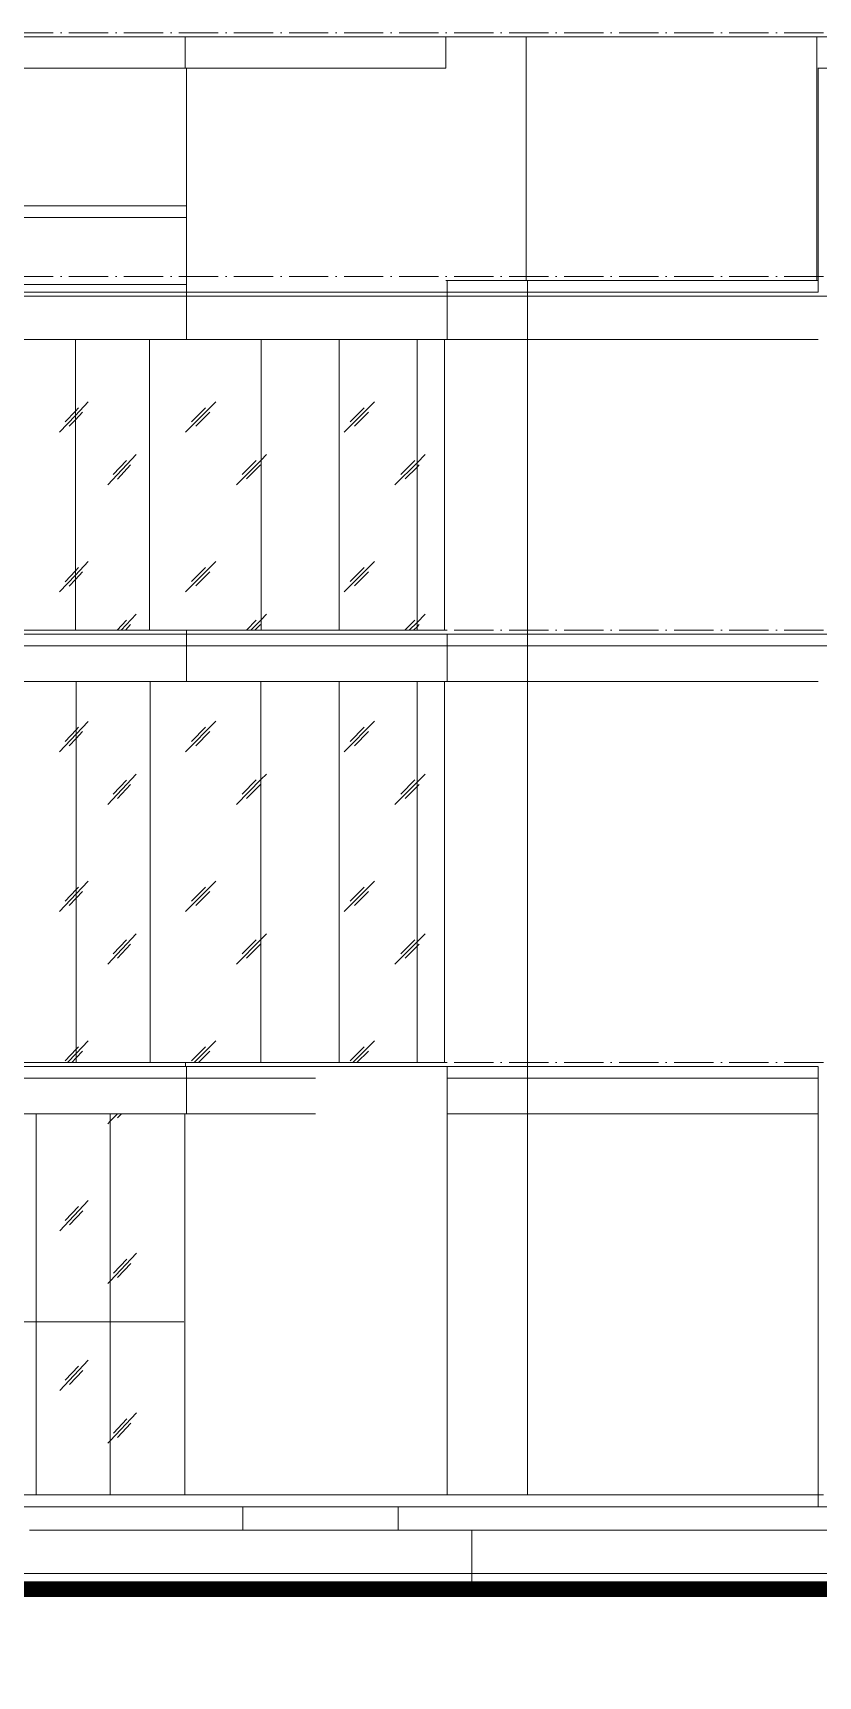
# Model space of a CAD drawing. Header units: millimetres. Extents: x -99196 to 12099, y -10111 to 93550.
# Drawn here: x -79952 to -69961, y -2306 to 18600 of the extents above; entities that cross this region are included whole.
import ezdxf
from ezdxf.xclip import XClip

# ---------------------------------------------------------------- set-up
doc = ezdxf.new("R2010")
doc.units = ezdxf.units.MM
doc.header["$XCLIPFRAME"] = 0
doc.linetypes.add('Grid Line', pattern=[14, 10, -2, 0, -2])
for name, color, linetype, lineweight in [('KINH', 152, 'Continuous', 5), ('NET CAT', 3, 'Continuous', 5), ('NET CATConcrete', 3, 'Continuous', 5), ('NET-THAY', 2, 'Continuous', 15), ('TRUC', 225, 'Continuous', 5)]:
    doc.layers.add(name, color=color, linetype=linetype, lineweight=lineweight)
pattern_1 = [(46.738, (-52715.7, 1401.6), (-0.005, 2032), [246.24, -2544.1]), (46.738, (-52767.6, 1456.7), (-0.005, 2032), [246.24, -2544.1]), (46.738, (-52839, 1325.7), (-0.005, 2032), [530.36, -2259.98]), (46.738, (-54016, 2763), (-0.005, 2032), [246.24, -2544.1]), (46.738, (-54068, 2818.2), (-0.005, 2032), [246.24, -2544.1]), (46.738, (-54139.4, 2687.1), (-0.005, 2032), [530.36, -2259.98])]
pattern_2 = [(46.738, (-52717.3, 1401.6), (-0.005, 2032), [246.24, -2544.1]), (46.738, (-52769.3, 1456.7), (-0.005, 2032), [246.24, -2544.1]), (46.738, (-52840.7, 1325.7), (-0.005, 2032), [530.36, -2259.98]), (46.738, (-54017.7, 2763), (-0.005, 2032), [246.24, -2544.1]), (46.738, (-54069.6, 2818.2), (-0.005, 2032), [246.24, -2544.1]), (46.738, (-54141, 2687.1), (-0.005, 2032), [530.36, -2259.98])]
pattern_3 = [(45.206, (-41566.2, 1401.6), (0.016, 2032), [252.69, -2610.7]), (45.206, (-41621, 1456.7), (0.016, 2032), [252.69, -2610.7]), (45.206, (-41696.3, 1325.7), (0.016, 2032), [544.24, -2319.14]), (45.206, (-42938, 2763), (0.016, 2032), [252.69, -2610.7]), (45.206, (-42992.8, 2818.2), (0.016, 2032), [252.69, -2610.7]), (45.206, (-43068.1, 2687.1), (0.016, 2032), [544.24, -2319.14])]
pattern_4 = [(45.206, (-41566.2, 1401.6), (0.016, 2032), [252.685, -2610.7]), (45.206, (-41621, 1456.7), (0.016, 2032), [252.685, -2610.7]), (45.206, (-41696.3, 1325.7), (0.016, 2032), [544.24, -2319.14]), (45.206, (-42938, 2763), (0.016, 2032), [252.69, -2610.7]), (45.206, (-42992.8, 2818.2), (0.016, 2032), [252.69, -2610.7]), (45.206, (-43068.2, 2687.1), (0.016, 2032), [544.24, -2319.14])]

# ---------------------------------------------------------------- blocks, each defined once
blk = doc.blocks.new('System Panel - Glazed-V43-MẶT ĐỨNG 14-1')
at = {"layer": 'KINH'}
h = blk.add_hatch(dxfattribs=at)
h.set_pattern_fill('FP_4', color=256, style=0, pattern_type=2)
h.set_pattern_definition(pattern_1)
h.paths.add_polyline_path([(-78968, 0), (-78030, 0), (-78030, 2200), (-78968, 2200), (-78968, 1110)], flags=0)
at = {"layer": 'KINH', "color": 250}
for p, q in [((-78030, 2200), (-78968, 2200)), ((-78968, 2200), (-78968, 0))]:
    blk.add_line(p, q, dxfattribs=at)
blk = doc.blocks.new('System Panel - Glazed-V44-MẶT ĐỨNG 14-1')
at = {"layer": 'KINH'}
h = blk.add_hatch(dxfattribs=at)
h.set_pattern_fill('FP_4', color=256, style=0, pattern_type=2)
h.set_pattern_definition(pattern_1)
h.paths.add_polyline_path([(-79648, 0), (-78968, 0), (-78968, 2200), (-79909, 2200), (-79909, 0)], flags=0)
at = {"layer": 'KINH', "color": 250}
for p, q in [((-78968, 2200), (-79909, 2200)), ((-79909, 2200), (-79909, 0)), ((-78968, 0), (-78968, 2200))]:
    blk.add_line(p, q, dxfattribs=at)
blk = doc.blocks.new('System Panel - Glazed-V45-MẶT ĐỨNG 14-1')
at = {"layer": 'KINH'}
h = blk.add_hatch(dxfattribs=at)
h.set_pattern_fill('FP_4', color=256, style=0, pattern_type=2)
h.set_pattern_definition(pattern_1)
h.paths.add_polyline_path([(-79989, 0), (-79909, 0), (-79909, 2200), (-80850, 2200), (-80850, 0), (-80227, 0)], flags=0)
at = {"layer": 'KINH', "color": 250}
for p, q in [((-79909, 2200), (-80850, 2200)), ((-80850, 2200), (-80850, 0)), ((-79909, 0), (-79909, 2200))]:
    blk.add_line(p, q, dxfattribs=at)
blk = doc.blocks.new('System Panel - Glazed-503857-MẶT ĐỨNG 14-1')
at = {"layer": 'KINH'}
h = blk.add_hatch(dxfattribs=at)
h.set_pattern_fill('FP_4', color=256, style=0, pattern_type=2)
h.set_pattern_definition(pattern_1)
h.paths.add_polyline_path([(-78030, 2200), (-78030, 4850), (-78968, 4850), (-78968, 2200)], flags=0)
at = {"layer": 'KINH', "color": 250}
for p, q in [((-78968, 4850), (-78968, 2200)), ((-78968, 2200), (-78030, 2200))]:
    blk.add_line(p, q, dxfattribs=at)
blk = doc.blocks.new('System Panel - Glazed-V50-MẶT ĐỨNG 14-1')
at = {"layer": 'KINH'}
h = blk.add_hatch(dxfattribs=at)
h.set_pattern_fill('FP_4', color=256, style=0, pattern_type=2)
h.set_pattern_definition(pattern_1)
h.paths.add_polyline_path([(-78968, 2200), (-78968, 4850), (-79909, 4850), (-79909, 2200)], flags=0)
at = {"layer": 'KINH', "color": 250}
for p, q in [((-79909, 4850), (-79909, 2200)), ((-78968, 2200), (-78968, 4850)), ((-79909, 2200), (-78968, 2200))]:
    blk.add_line(p, q, dxfattribs=at)
blk = doc.blocks.new('System Panel - Glazed-V51-MẶT ĐỨNG 14-1')
at = {"layer": 'KINH'}
h = blk.add_hatch(dxfattribs=at)
h.set_pattern_fill('FP_4', color=256, style=0, pattern_type=2)
h.set_pattern_definition(pattern_1)
h.paths.add_polyline_path([(-79989, 2200), (-79909, 2200), (-79909, 4850), (-80850, 4850), (-80850, 2200)], flags=0)
at = {"layer": 'KINH', "color": 250}
for p, q in [((-80850, 4850), (-80850, 2200)), ((-79909, 2200), (-79909, 4850)), ((-80850, 2200), (-79909, 2200))]:
    blk.add_line(p, q, dxfattribs=at)
blk = doc.blocks.new('System Panel - Glazed-V171-MẶT ĐỨNG 14-1')
at = {"layer": 'KINH'}
h = blk.add_hatch(dxfattribs=at)
h.set_pattern_fill('FP_8', color=256, style=0, pattern_type=2)
h.set_pattern_definition(pattern_2)
h.paths.add_polyline_path([(-79401, 5500), (-79401, 10350), (-80342, 10350), (-80342, 5500), (-79989, 5500)], flags=0)
at = {"layer": 'KINH', "color": 250}
for p, q in [((-80342, 10350), (-80342, 5500)), ((-79401, 5500), (-79401, 10350))]:
    blk.add_line(p, q, dxfattribs=at)
blk = doc.blocks.new('System Panel - Glazed-V172-MẶT ĐỨNG 14-1')
at = {"layer": 'KINH'}
h = blk.add_hatch(dxfattribs=at)
h.set_pattern_fill('FP_8', color=256, style=0, pattern_type=2)
h.set_pattern_definition(pattern_2)
h.paths.add_polyline_path([(-78460, 5500), (-78460, 10350), (-79401, 10350), (-79401, 5500)], flags=0)
at = {"layer": 'KINH', "color": 250}
for p, q in [((-79401, 10350), (-79401, 5500)), ((-78460, 5500), (-78460, 10350))]:
    blk.add_line(p, q, dxfattribs=at)
blk = doc.blocks.new('System Panel - Glazed-820305-MẶT ĐỨNG 14-1')
at = {"layer": 'KINH', "color": 250}
blk.add_line((-78459.911555, 10350), (-78459.911555, 5500), dxfattribs=at)
blk = doc.blocks.new('System Panel - Glazed-V173-MẶT ĐỨNG 14-1')
at = {"layer": 'KINH'}
h = blk.add_hatch(dxfattribs=at)
h.set_pattern_fill('FP_9', color=256, style=0, pattern_type=2)
h.set_pattern_definition(pattern_3)
h.paths.add_polyline_path([(-77999, 5500), (-77050, 5500), (-77050, 10350), (-78041, 10350), (-78041, 5500), (-78008, 5500)], flags=0)
at = {"layer": 'KINH', "color": 250}
blk.add_line((-77050, 5500), (-77050, 10350), dxfattribs=at)
blk = doc.blocks.new('System Panel - Glazed-V174-MẶT ĐỨNG 14-1')
at = {"layer": 'KINH'}
h = blk.add_hatch(dxfattribs=at)
h.set_pattern_fill('FP_9', color=256, style=0, pattern_type=2)
h.set_pattern_definition(pattern_3)
h.paths.add_polyline_path([(-76057, 5500), (-76057, 10350), (-77050, 10350), (-77050, 5500)], flags=0)
at = {"layer": 'KINH', "color": 250}
for p, q in [((-77050, 10350), (-77050, 5500)), ((-76057, 5500), (-76057, 10350))]:
    blk.add_line(p, q, dxfattribs=at)
blk = doc.blocks.new('System Panel - Glazed-V175-MẶT ĐỨNG 14-1')
at = {"layer": 'KINH'}
h = blk.add_hatch(dxfattribs=at)
h.set_pattern_fill('FP_9', color=256, style=0, pattern_type=2)
h.set_pattern_definition(pattern_3)
h.paths.add_polyline_path([(-75064, 5500), (-75064, 10350), (-76057, 10350), (-76057, 5500), (-76036, 5500)], flags=0)
at = {"layer": 'KINH', "color": 250}
for p, q in [((-76057, 10350), (-76057, 5500)), ((-75064, 5500), (-75064, 10350))]:
    blk.add_line(p, q, dxfattribs=at)
blk = doc.blocks.new('System Panel - Glazed-614980-MẶT ĐỨNG 14-1')
at = {"layer": 'KINH'}
h = blk.add_hatch(dxfattribs=at)
h.set_pattern_fill('FP_9', color=256, style=0, pattern_type=2)
h.set_pattern_definition(pattern_3)
h.paths.add_polyline_path([(-75064, 5500), (-74713, 5500), (-74713, 10350), (-75064, 10350), (-75064, 7942)], flags=0)
at = {"layer": 'KINH', "color": 250}
for p, q in [((-75064, 10350), (-75064, 5500)), ((-74713, 5500), (-74713, 10350))]:
    blk.add_line(p, q, dxfattribs=at)
blk = doc.blocks.new('System Panel - Glazed-V275-MẶT ĐỨNG 14-1')
at = {"layer": 'KINH'}
h = blk.add_hatch(dxfattribs=at)
h.set_pattern_fill('FP_8', color=256, style=0, pattern_type=2)
h.set_pattern_definition(pattern_2)
h.paths.add_polyline_path([(-79411, 11000), (-79411, 14700), (-80352, 14700), (-80352, 11000), (-79989, 11000)], flags=0)
at = {"layer": 'KINH', "color": 250}
for p, q in [((-80352, 14700), (-80352, 11000)), ((-79411, 11000), (-79411, 14700))]:
    blk.add_line(p, q, dxfattribs=at)
blk = doc.blocks.new('System Panel - Glazed-V276-MẶT ĐỨNG 14-1')
at = {"layer": 'KINH'}
h = blk.add_hatch(dxfattribs=at)
h.set_pattern_fill('FP_8', color=256, style=0, pattern_type=2)
h.set_pattern_definition(pattern_2)
h.paths.add_polyline_path([(-79411, 11000), (-78470, 11000), (-78470, 14700), (-79411, 14700), (-79411, 11358)], flags=0)
at = {"layer": 'KINH', "color": 250}
for p, q in [((-79411, 14700), (-79411, 11000)), ((-78470, 11000), (-78470, 14700))]:
    blk.add_line(p, q, dxfattribs=at)
blk = doc.blocks.new('System Panel - Glazed-671096-MẶT ĐỨNG 14-1')
at = {"layer": 'KINH', "color": 250}
blk.add_line((-78470, 14700), (-78470, 11000), dxfattribs=at)
blk = doc.blocks.new('System Panel - Glazed-V277-MẶT ĐỨNG 14-1')
at = {"layer": 'KINH'}
h = blk.add_hatch(dxfattribs=at)
h.set_pattern_fill('FP_22', color=256, style=0, pattern_type=2)
h.set_pattern_definition(pattern_4)
h.paths.add_polyline_path([(-77999, 11000), (-77049, 11000), (-77049, 14700), (-78041, 14700), (-78041, 11000)], flags=0)
at = {"layer": 'KINH', "color": 250}
blk.add_line((-77049, 11000), (-77049, 14700), dxfattribs=at)
blk = doc.blocks.new('System Panel - Glazed-V278-MẶT ĐỨNG 14-1')
at = {"layer": 'KINH'}
h = blk.add_hatch(dxfattribs=at)
h.set_pattern_fill('FP_22', color=256, style=0, pattern_type=2)
h.set_pattern_definition(pattern_4)
h.paths.add_polyline_path([(-77049, 11000), (-76057, 11000), (-76057, 14700), (-77049, 14700), (-77049, 11358)], flags=0)
at = {"layer": 'KINH', "color": 250}
for p, q in [((-77049, 14700), (-77049, 11000)), ((-76057, 11000), (-76057, 14700))]:
    blk.add_line(p, q, dxfattribs=at)
blk = doc.blocks.new('System Panel - Glazed-V279-MẶT ĐỨNG 14-1')
at = {"layer": 'KINH'}
h = blk.add_hatch(dxfattribs=at)
h.set_pattern_fill('FP_22', color=256, style=0, pattern_type=2)
h.set_pattern_definition(pattern_4)
h.paths.add_polyline_path([(-75064, 11000), (-75064, 14700), (-76057, 14700), (-76057, 11000), (-76036, 11000)], flags=0)
at = {"layer": 'KINH', "color": 250}
for p, q in [((-76057, 14700), (-76057, 11000)), ((-75064, 11000), (-75064, 14700))]:
    blk.add_line(p, q, dxfattribs=at)
blk = doc.blocks.new('System Panel - Glazed-671097-MẶT ĐỨNG 14-1')
at = {"layer": 'KINH'}
h = blk.add_hatch(dxfattribs=at)
h.set_pattern_fill('FP_22', color=256, style=0, pattern_type=2)
h.set_pattern_definition(pattern_4)
h.paths.add_polyline_path([(-75064, 11000), (-74713, 11000), (-74713, 14700), (-75064, 14700), (-75064, 11358)], flags=0)
at = {"layer": 'KINH', "color": 250}
for p, q in [((-75064, 14700), (-75064, 11000)), ((-74713, 11000), (-74713, 14700))]:
    blk.add_line(p, q, dxfattribs=at)
blk = doc.blocks.new('ALC1807-ASCENT PLAZA-TANG 1_2_rvt-1-MẶT ĐỨNG 14-1')
at = {"layer": 'NET-THAY', "color": 7}
for p, q in [((-78014, 18550), (-93787, 18550)), ((-74698, 18550), (-78014, 18550)), ((-78014, 18550), (-78014, 18150)), ((-78014, 18150), (-78014, 18550)), ((-73675, 18550), (-74698, 18550)), ((-74698, 18550), (-74698, 18150)), ((-74698, 18150), (-74698, 18550)), ((-69977, 18550), (-73675, 18550)), ((-73675, 18550), (-73675, 15450)), ((-73675, 15450), (-73675, 18550)), ((-47366, 18550), (-69977, 18550)), ((-69977, 18550), (-69977, 15450)), ((-69977, 15450), (-69977, 18550)), ((-74698, 15450), (-73675, 15450)), ((-73675, 15450), (-69977, 15450)), ((-73660, 15300), (-73660, 10950)), ((-69977, 15450), (-69966, 15450)), ((-73756, 10950), (-74683, 10950)), ((-74683, 10950), (-73756, 10950)), ((-73756, 10950), (-73660, 10950)), ((-73660, 10950), (-73756, 10950)), ((-70198, 10950), (-73660, 10950)), ((-73660, 10950), (-73660, 5450)), ((-73660, 10950), (-70198, 10950)), ((-70198, 10950), (-69961, 10950)), ((-69961, 10950), (-70198, 10950)), ((-74683, 5450), (-76358, 5450)), ((-73756, 5450), (-74683, 5450)), ((-74683, 5450), (-73756, 5450)), ((-74683, 0), (-74683, 5450)), ((-73756, 5450), (-73662, 5450)), ((-73662, 5450), (-73756, 5450)), ((-70198, 5450), (-73660, 5450)), ((-73660, 5450), (-73660, 0)), ((-73660, 5450), (-70198, 5450)), ((-70198, 5450), (-69961, 5450)), ((-69961, 5450), (-70198, 5450)), ((-69961, 5450), (-69961, 0)), ((-78020, 4850), (-78020, 0)), ((-80513, 0), (-73241, 0)), ((-73241, 0), (-70124, 0)), ((-70124, 0), (-69961, 0)), ((-69961, 0), (-69961, -150)), ((-77280, -150), (-96885, -150)), ((-77280, -450), (-77280, -150)), ((-77279, -150), (-77236, -150)), ((-77279, -450), (-77279, -150)), ((-75305, -150), (-77236, -150)), ((-75305, -450), (-75305, -150)), ((-75305, -150), (-75209, -150)), ((-69099, -150), (-75209, -150))]:
    blk.add_line(p, q, dxfattribs=at)
at = {"layer": 'NET-THAY', "color": 10, "lineweight": 9}
for p, q in [((-85280, 11000), (-77999, 11000)), ((-77999, 10950), (-85280, 10950)), ((-77999, 11000), (-74683, 11000)), ((-77999, 10950), (-77999, 11000)), ((-74683, 10950), (-77999, 10950)), ((-85038, 5500), (-78008, 5500)), ((-78008, 5500), (-74683, 5500)), ((-78008, 5450), (-78008, 5500)), ((-76367, 5450), (-77999, 5450)), ((-79995, -450), (-74368, -450)), ((-74368, -450), (20508, -450)), ((-74368, -450), (-74368, -2306))]:
    blk.add_line(p, q, dxfattribs=at)
at = {"color": 10, "lineweight": 9}
for name in ['System Panel - Glazed-V275-MẶT ĐỨNG 14-1', 'System Panel - Glazed-V276-MẶT ĐỨNG 14-1', 'System Panel - Glazed-671096-MẶT ĐỨNG 14-1', 'System Panel - Glazed-V277-MẶT ĐỨNG 14-1', 'System Panel - Glazed-V278-MẶT ĐỨNG 14-1', 'System Panel - Glazed-V279-MẶT ĐỨNG 14-1', 'System Panel - Glazed-671097-MẶT ĐỨNG 14-1', 'System Panel - Glazed-V171-MẶT ĐỨNG 14-1', 'System Panel - Glazed-V172-MẶT ĐỨNG 14-1', 'System Panel - Glazed-820305-MẶT ĐỨNG 14-1', 'System Panel - Glazed-V173-MẶT ĐỨNG 14-1', 'System Panel - Glazed-V174-MẶT ĐỨNG 14-1', 'System Panel - Glazed-V175-MẶT ĐỨNG 14-1', 'System Panel - Glazed-614980-MẶT ĐỨNG 14-1', 'System Panel - Glazed-V51-MẶT ĐỨNG 14-1', 'System Panel - Glazed-V50-MẶT ĐỨNG 14-1', 'System Panel - Glazed-503857-MẶT ĐỨNG 14-1', 'System Panel - Glazed-V45-MẶT ĐỨNG 14-1', 'System Panel - Glazed-V44-MẶT ĐỨNG 14-1', 'System Panel - Glazed-V43-MẶT ĐỨNG 14-1']:
    blk.add_blockref(name, (0, 0), dxfattribs=at)
blk = doc.blocks.new('ALC1807-ASCENT PLAZA-TANG DIEN HINH_rvt-1-MẶT ĐỨNG 14-1')
at = {"layer": 'NET-THAY', "color": 7}
for p, q in [((-77999, 18150), (-93787, 18150)), ((-74698, 18150), (-77999, 18150)), ((-77999, 18150), (-77999, 15300)), ((-77999, 15300), (-77999, 18150)), ((-69966, 18150), (-69961, 18150)), ((-47201, 18150), (-69961, 18150)), ((-69961, 18150), (-69961, 15300)), ((-93970, 15300), (-77999, 15300)), ((-77999, 15300), (-74683, 15300)), ((-74683, 15300), (-74683, 15450)), ((-74683, 15300), (-73756, 15300)), ((-73660, 15300), (-73756, 15300)), ((-73660, 15450), (-73660, 15300)), ((-73660, 15300), (-70198, 15300)), ((-69961, 15300), (-70198, 15300))]:
    blk.add_line(p, q, dxfattribs=at)

msp = doc.modelspace()

# ---------------------------------------------------------------- linework, layer by layer
at = {"layer": 'NET CAT'}
msp.add_lwpolyline([(-99096.4, -1000), (11999.5, -1000)], dxfattribs=at)
at = {"layer": 'NET CAT', "const_width": 200}
msp.add_lwpolyline([(-99096.4, -1200), (11999.5, -1200)], dxfattribs=at)
at = {"layer": 'NET CATConcrete'}
for p, q in [((-77998.5, 15250), (-93680.4, 15250)), ((-77998.5, 14700), (-77998.5, 15250)), ((-74682.9, 15250), (-77998.5, 15250)), ((-77998.5, 15250), (-77998.5, 14700)), ((-73660.2, 15250), (-74682.9, 15250)), ((-74682.9, 15250), (-74682.9, 14700)), ((-73660.2, 14700), (-73660.2, 15250)), ((-73266.1, 15250), (-73660.2, 15250)), ((-69961.3, 15250), (-73266.1, 15250)), ((-93680.4, 14700), (-77998.5, 14700)), ((-77998.5, 14700), (-74682.9, 14700)), ((-74682.9, 14700), (-73660.2, 14700)), ((-73266.1, 14700), (-73660.2, 14700)), ((-73266.1, 14700), (-69961.3, 14700)), ((-77998.5, 10800), (-93680.4, 10800)), ((-77998.5, 10350), (-77998.5, 10800)), ((-74682.9, 10800), (-77998.5, 10800)), ((-77998.5, 10800), (-77998.5, 10350)), ((-73660.2, 10800), (-74682.9, 10800)), ((-74682.9, 10800), (-74682.9, 10350)), ((-73660.2, 10350), (-73660.2, 10800)), ((-73266.1, 10800), (-73660.2, 10800)), ((-69961.3, 10800), (-73266.1, 10800)), ((-93680.4, 10350), (-77998.5, 10350)), ((-77998.5, 10350), (-74682.9, 10350)), ((-74682.9, 10350), (-73660.2, 10350)), ((-73266.1, 10350), (-73660.2, 10350)), ((-73266.1, 10350), (-69961.3, 10350)), ((-77998.5, 5300), (-93680.4, 5300)), ((-77998.5, 4850), (-77998.5, 5300)), ((-76357.6, 5300), (-77998.5, 5300)), ((-77998.5, 5300), (-77998.5, 4850)), ((-73660.2, 5300), (-74682.9, 5300)), ((-73660.2, 4850), (-73660.2, 5300)), ((-73266.1, 5300), (-73660.2, 5300)), ((-69961.4, 5300), (-73266.1, 5300)), ((-93680.4, 4850), (-77998.5, 4850)), ((-77998.5, 4850), (-76357.6, 4850)), ((-74682.9, 4850), (-73660.2, 4850)), ((-73266.1, 4850), (-73660.2, 4850)), ((-73266.1, 4850), (-69961.4, 4850))]:
    msp.add_line(p, q, dxfattribs=at)
at = {"layer": 'NET-THAY', "lineweight": 9}
for p, q in [((-93787.1, 16400), (-77998.5, 16400)), ((-77998.5, 16250), (-93787.1, 16250)), ((-93970.1, 15400), (-77998.5, 15400)), ((-77998.5, 15300), (-77998.5, 15250)), ((-74682.9, 15300.2), (-74682.9, 15250)), ((-73660.2, 15300), (-73660.2, 15250)), ((-39350.5, 15250), (-94564.1, 15250)), ((-95969.7, 10950), (-48363.9, 10950)), ((-77998.5, 10950), (-77998.5, 10800)), ((-74682.9, 10950), (-74682.9, 10800)), ((-73660.2, 10950), (-73660.2, 10800)), ((-38300.5, 10800), (-93970.1, 10800)), ((-93970.1, 5450), (-76357.6, 5450)), ((-77998.5, 5450), (-77998.5, 5300)), ((-74682.9, 5450), (-73661.8, 5450)), ((-73660.2, 5450), (-70198.3, 5450)), ((-73660.2, 5450), (-73660.2, 5300)), ((-70198.2, 5450), (-69961.4, 5450)), ((-76357.6, 5300), (-95969.7, 5300)), ((-69961.4, 5300), (-74682.9, 5300))]:
    msp.add_line(p, q, dxfattribs=at)
at = {"layer": 'TRUC', "linetype": 'Grid Line', "ltscale": 50}
for p, q in [((-99096.4, 18600), (11999.5, 18600)), ((-99096.4, 15500), (11999.5, 15500)), ((-99096.4, 11000), (11999.5, 11000)), ((-99096.4, 5500), (11999.5, 5500)), ((-99096.4, 0), (11999.5, 0)), ((-99096.4, -1000), (11999.5, -1000))]:
    msp.add_line(p, q, dxfattribs=at)

# ---------------------------------------------------------------- block references
at = {"lineweight": 5}
msp.add_blockref('ALC1807-ASCENT PLAZA-TANG DIEN HINH_rvt-1-MẶT ĐỨNG 14-1', (0, 0), dxfattribs=at)
ref = msp.add_blockref('ALC1807-ASCENT PLAZA-TANG 1_2_rvt-1-MẶT ĐỨNG 14-1', (0, 0), dxfattribs=at)
XClip(ref).set_block_clipping_path([(-97229.9352338679, -1200), (11999.4757495321, 93768.975705676)])

doc.saveas('drawing.dxf')
